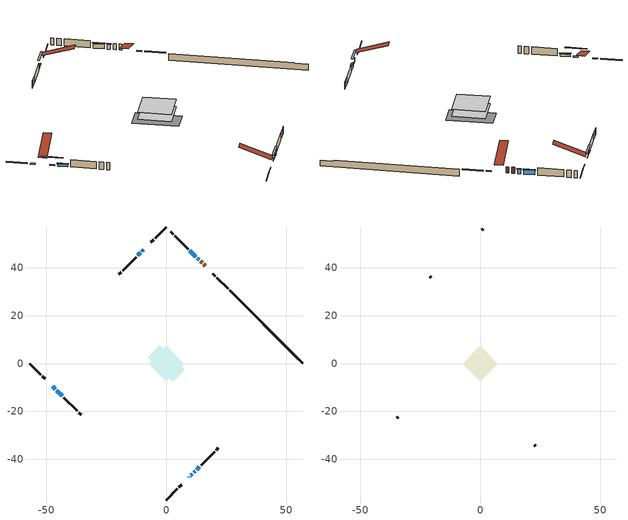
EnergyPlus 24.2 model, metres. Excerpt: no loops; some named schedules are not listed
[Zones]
conditioned space
 floor adiabatic (AdiabaticFloorConstruction): -7.34,0 0,7.34 7.34,0 0,-7.34 z0.49
 floor foundation (Slab1 construction): -7.62,2.63 -2.63,7.62 7.62,-2.63 2.63,-7.62 z-1.8
 wall outside (RimJoist1 construction): 0,-56.89 4.63,-52.26 / -56.89,0 -52.26,-4.63 / 0,56.89 -4.63,52.26 / 25.77,31.12 21.14,35.75 z0.49:0.79
 wall outside (RimJoist2 construction): 5.29,-51.6 6.37,-50.52 / -51.6,-5.29 -50.52,-6.37 / -5.29,51.6 -6.37,50.52 / 20.48,36.41 19.4,37.49 z0.49:0.79
 wall outside (AdiabaticWallConstruction 1): 16.2,40.68 15.6,41.29 / 14.95,41.94 14.32,42.57 z0.49:2.52
 wall outside (AdiabaticWallConstruction): 9.56,-47.32 9.61,-47.27 / 12.66,-44.22 13.85,-43.04 z0.49:1.71; 13.66,43.23 12.96,43.93 / 12.3,44.58 9.86,47.02 z0.49:2.01; -9.56,47.32 -10.11,46.78 / 10.27,-46.62 10.81,-46.08 / -47.32,-9.56 -46.24,-10.65 z0.49:0.9; -10.76,46.13 -11.88,45.01 / -45.59,-11.3 -43.36,-13.53 z0.49:1.3; 11.47,-45.42 12.01,-44.88 z0.49:1.1
 wall outside (Wall1 construction): 14.51,-42.38 20.11,-36.78 / -42.7,-14.19 -37.1,-19.79 / -12.53,44.35 -18.14,38.75 / 9.21,47.68 3.6,53.29 z0.49:2.93
 wall outside (Wall2 construction): 20.77,-36.12 21.75,-35.13 / -36.44,-20.45 -35.45,-21.43 / -18.79,38.09 -19.78,37.11 / 2.94,53.94 1.96,54.93 z0.49:2.93
 wall foundation (FoundationWall1 construction): 26.42,30.46,-1.8 26.42,30.46,0.49 53.84,3.05,0.49 53.84,3.05,0.2 56.89,0,0.2 56.89,0,-1.8
 window (WindowConstruction 6): 9.57,-47.32 9.61,-47.27 z0.49:1.71
 window (WindowConstruction 5): 13.66,43.23 12.96,43.93 z0.49:2.01
 window (WindowConstruction 7): -9.57,47.32 -10.11,46.78 z0.49:0.9
 window (WindowConstruction 8): 10.27,-46.62 10.81,-46.08 z0.49:0.9
 window (WindowConstruction 9): -47.32,-9.57 -46.24,-10.64 z0.49:0.9
 window (WindowConstruction): -10.76,46.12 -11.88,45.01 z0.49:1.3
 window (WindowConstruction 1): 11.47,-45.42 12.01,-44.88 z0.49:1.1
 window (WindowConstruction 2): 12.66,-44.22 13.85,-43.04 z0.49:1.71
 window (WindowConstruction 3): -45.59,-11.3 -43.36,-13.53 z0.49:1.3
 window (WindowConstruction 4): 12.3,44.58 9.86,47.02 z0.49:2.01
 door (Door): 16.2,40.68 15.6,41.28 z0.49:2.52
 door (Door 1): 14.95,41.94 14.32,42.57 z0.49:2.52
 ceiling adiabatic (AdiabaticFloorConstruction): 0,-7.34 7.34,0 0,7.34 -7.34,0 z0.49
attic - vented
 floor to conditioned space (Floor1 construction Reversed): -7.34,0 0,7.34 7.34,0 0,-7.34 z2.93
 wall outside (Wall3 construction): 22.41,-34.48 23.05,-33.83 / -34.8,-22.09 -34.15,-22.74 / -20.44,36.45 -21.08,35.8 / 1.3,55.59 0.66,56.23 z0.49:2.93
 roof outside (Roof1 construction): 8.91,-47.98,2.93 1.76,-40.83,6.3 -0.12,-42.71,6.3 7.03,-49.86,2.93; -47.98,-8.91,2.93 -40.83,-1.76,6.3 -42.71,0.12,6.3 -49.86,-7.03,2.93; -8.91,47.98,2.93 -1.76,40.83,6.3 0.12,42.71,6.3 -7.03,49.86,2.93; 16.86,40.03,2.93 9.71,32.88,6.3 11.6,31,6.3 18.74,38.14,2.93
shading: 12.82,44.07 13.8,43.08 14.09,43.38 13.11,44.36 z2.22; -11.97,44.92 -7.7,49.19 -7.99,49.48 -12.26,45.21 z3.53; 12.68,-44.21 8.4,-48.48 8.7,-48.77 12.97,-44.5 z3.53; -44.38,-12.51 -49.19,-7.7 -49.48,-7.99 -44.67,-12.8 z3.53; -12.02,44.87 -10.62,46.27 -10.91,46.56 -12.31,45.16 z1.5; 12.15,-44.74 11.32,-45.56 11.62,-45.85 12.44,-45.03 z1.3; 13.99,-42.9 12.52,-44.37 12.81,-44.66 14.28,-43.19 z1.91; -43.21,-13.67 -45.73,-11.16 -46.02,-11.45 -43.51,-13.96 z1.5; 9.72,47.17 12.44,44.44 12.74,44.73 10.01,47.46 z2.22
[Building]
Building 1: Terrain=Suburbs
[Site:Location]
Edmonton Intl AP_AB: Latitude {deg}=53.31; Longitude {deg}=-113.58; Time Zone {hr}=-7; Elevation {m}=723; Keep Site Location Information=Yes
[Site:GroundTemperature:Shallow]
-1.56185, -3.61833, -3.78302, -2.80711, 1.11059, 5.01004, 8.39065, 10.5322, 10.7141, 8.97234, 5.67794, 1.89811
[Site:WaterMainsTemperature]
Calculation Method=Schedule; Temperature Schedule=mains temperature schedule
[Material] Roughness=Rough; Thermal Absorptance=0.9
Name | Thickness {m} | Conductivity {W/m-K} | Density {kg/m3} | Specific Heat {J/kg-K} | Solar Absorptance | Visible Absorptance
asphalt or fiberglass shingles | 0.00635 | 0.162714 | 1121.4 | 1465.45 | 0.4 | 0.4
ceiling loosefill ins | 0.338667 | 0.0480833 | 16.02 | 1046.75 | 0.7 | 0.7
ceiling stud and cavity | 0.1397 | 0.138701 | 65.682 | 1177.47 | 0.7 | 0.7
concrete 4.0 in. | 0.1016 | 1.803125 | 2242.8 | 837.4 | 0.7 | 0.7
concrete 8.0 in. | 0.2032 | 1.803125 | 2242.8 | 837.4 | 0.7 | 0.7
door material | 0.04445 | 0.053851 | 512.64 | 1214.23 | 0.7 | 0.7
door material 1 | 0.04445 | 0.20624 | 512.64 | 1214.23 | 0.7 | 0.7
floor covering | 0.0127 | 0.0433444 | 54.468 | 1339.84 | 0.6 | 0.6
floor rigid ins; wall rigid ins | 0.512978 | 0.029427 | 32.04 | 1214.23 | 0.7 | 0.7
floor stud and cavity | 0.1397 | 1.75129 | 37.0049 | 1207.88 | 0.7 | 0.7
furniture material conditioned space 1 | 0.1524 | 0.115458 | 640.8 | 1214.23 | 0.6 | 0.6
gypsum board | 0.0127 | 0.160291 | 801 | 837.4 | 0.6 | 0.6
osb sheathing 0.5 in. | 0.0127 | 0.115458 | 512.64 | 1214.23 | 0.7 | 0.7
osb sheathing 0.75 in. | 0.01905 | 0.115458 | 512.64 | 1214.23 | 0.7 | 0.7
osb sheathing 2.0 in. | 0.0508 | 0.115458 | 512.64 | 1214.23 | 0.7 | 0.7
rim joist rigid ins | 0.051816 | 0.029427 | 32.04 | 1214.23 | 0.7 | 0.7
rim joist stud and cavity | 0.0508 | 0.0296634 | 125.044 | 1163.47 | 0.6 | 0.6
rim joist stud and cavity 1 | 0.0508 | 0.329414 | 125.044 | 1163.47 | 0.6 | 0.6
wall stud and cavity | 0.1397 | 0.0938917 | 139.0536 | 1170.24 | 0.7 | 0.7
wall stud and cavity 1 | 0.1397 | 0.0893451 | 139.0536 | 1170.24 | 0.7 | 0.7
wall stud and cavity 2 | 0.0889 | 6.1454 | 50.32683 | 1063.81 | 0.6 | 0.6
wall stud and cavity 3 | 0.0889 | 0.380278 | 52.3479 | 1209.89 | 0.7 | 0.7
wall stud and cavity 4 | 0.0889 | 0.391764 | 83.0341 | 1211.67 | 0.7 | 0.7
wood siding | 0.0254 | 0.102417 | 544.68 | 1172.36 | 0.4 | 0.4
wood siding 1 | 0.00254 | 0.102417 | 544.68 | 1172.36 | 0.4 | 0.4
wood siding 2; wood siding 3; wood siding 4 | 0.0254 | 0.102417 | 544.68 | 1172.36 | 0.7 | 0.7
[WindowMaterial:SimpleGlazingSystem]
Name | U-Factor {W/m2-K} | Solar Heat Gain Coefficient
WindowMaterial | 2.29845 | 0.54
WindowMaterial 1 | 2.48753 | 0.46
WindowMaterial 2 | 2.20193 | 0.58
WindowMaterial 3 | 1.74712 | 0.55
WindowMaterial 4 | 1.71589 | 0.56
WindowMaterial 5 | 3.24668 | 0.38
WindowMaterial 6 | 6.35709 | 0.57
[Construction]
AdiabaticFloorConstruction: floor stud and cavity, floor rigid ins, osb sheathing 0.75 in., floor covering
AdiabaticWallConstruction: wood siding 3, wall rigid ins, wall stud and cavity 3, gypsum board
AdiabaticWallConstruction 1: wood siding 4, wall rigid ins, wall stud and cavity 3, gypsum board
Door: door material
Door 1: door material 1
Floor1 construction Reversed: gypsum board, ceiling stud and cavity, ceiling loosefill ins
FoundationWall1 construction: concrete 8.0 in.
furniture construction conditioned space 1: furniture material conditioned space 1
PartitionWallConstruction: gypsum board, wall stud and cavity 4, gypsum board
RimJoist1 construction: wood siding 2, osb sheathing 2.0 in., rim joist stud and cavity
RimJoist2 construction: wood siding 2, rim joist rigid ins, osb sheathing 2.0 in., rim joist stud and cavity 1
Roof1 construction: asphalt or fiberglass shingles
Slab1 construction: concrete 4.0 in.
Wall1 construction: wood siding, osb sheathing 0.5 in., wall stud and cavity, gypsum board
Wall2 construction: wood siding, osb sheathing 0.5 in., wall stud and cavity 1, gypsum board
Wall3 construction: wood siding 1, wall stud and cavity 2
WindowConstruction; WindowConstruction 3: WindowMaterial
WindowConstruction 1: WindowMaterial 1
WindowConstruction 2: WindowMaterial 2
WindowConstruction 4: WindowMaterial 3
WindowConstruction 5: WindowMaterial 4
WindowConstruction 6: WindowMaterial 5
WindowConstruction 7; WindowConstruction 8; WindowConstruction 9: WindowMaterial 6
[Zone] Multiplier=1; Part of Total Floor Area=Yes
Name | Volume {m3}
attic - vented | 58.8995
conditioned space | 519.6
[Space]
Name | Zone | Volume {m3}
attic - vented 1 | attic - vented | 58.8995
conditioned space 1 | conditioned space | 519.6
[ZoneInfiltration:EffectiveLeakageArea]
infil attic - vented 1: Zone or Space=attic - vented 1; Schedule=Always On Discrete; Effective Air Leakage Area {cm2}=3745.74; Stack Coefficient=0.00040385; Wind Coefficient=1.35778e-05
[ZoneMixing]
whole house fan mix: Zone or Space=attic - vented; Schedule=Always On Continuous; Design Flow Rate Calculation Method=Flow/Zone; Design Flow Rate {m3/s}=0; Source Zone or Space=conditioned space
[SurfaceProperty:ExposedFoundationPerimeter]
Slab1: Exposed Perimeter Calculation Method=TotalExposedPerimeter; Total Exposed Perimeter {m}=43.08
[InternalMass] Zone or ZoneList=conditioned space; Space or SpaceList=conditioned space 1
Name | Construction | Surface Area {m2}
furniture mass conditioned space 1 | furniture construction conditioned space 1 | 83.9598
partition wall mass | PartitionWallConstruction | 209.9
[Lights]
interior lighting: Zone or ZoneList or Space or SpaceList=conditioned space 1; Schedule=interior lighting schedule; Design Level Calculation Method=LightingLevel; Lighting Level {W}=343.2; Return Air Fraction=0; Fraction Radiant=0.6; Fraction Visible=0.2; Fraction Replaceable=1
[People]
occupants: Zone or ZoneList or Space or SpaceList=conditioned space 1; Number of People Schedule=occupants schedule; Number of People Calculation Method=People; Number of People=3; Fraction Radiant=0.314171; Sensible Heat Fraction=0.56303; Activity Level Schedule=occupants activity schedule; Carbon Dioxide Generation Rate {m3/s-W}=0; Enable ASHRAE 55 Comfort Warnings=No; Mean Radiant Temperature Calculation Type=EnclosureAveraged
[ElectricEquipment] Zone or ZoneList or Space or SpaceList=conditioned space 1; Design Level Calculation Method=EquipmentLevel
Name | Schedule | Design Level {W} | Fraction Latent | Fraction Radiant | Fraction Lost
clothes dryer | clothes dryer schedule | 140.772 | 0.015 | 0.081 | 0.85
clothes washer | clothes washer schedule | 32.1985 | 0.03 | 0.162 | 0.7
cooking range | cooking range schedule | 215.147 | 0.08 | 0.432 | 0.2
dishwasher | dishwasher schedule | 66.8632 | 0.3 | 0.18 | 0.4
fridge | fridge schedule | 72.9452 | 0 | 0.6 | 0
mech vent bath fan 0 | mech vent bath fan 0 schedule | 50.2 | 0 | 0 | 1
mech vent bath fan 1 | mech vent bath fan 1 schedule | 50.2 | 0 | 0 | 1
mech vent house fan | mech vent house fan schedule | 0 | 0 | 0 | 1
mech vent house fan cfis | mech vent house fan cfis schedule | 0 | 0 | 0 | 0
mech vent range fan 0 | mech vent range fan 0 schedule | 57 | 0 | 0 | 1
misc plug loads | misc plug loads schedule | 494.7 | 0.045 | 0.513 | 0.1
whole house fan | Always On Discrete | 0 | 0 | 0 | 1
[OtherEquipment] Zone or ZoneList or Space or SpaceList=conditioned space 1; Design Level Calculation Method=EquipmentLevel
Name | Fuel Type | Schedule | Design Level {W} | Fraction Latent | Fraction Radiant | Fraction Lost
clothes dryer 1 | Electricity | clothes dryer schedule | 0 | 0.015 | 0.081 | 0.85
cooking range 1 | Electricity | cooking range schedule | 0 | 0.08 | 0.432 | 0.2
general water use latent | None | general water use schedule | 62.594 | 1 | 0 | 0
general water use sensible | None | general water use schedule | -61.6891 | 0 | 0.6 | 0
mech vent house fan latent load | None | Always On Discrete | 0 | 1 | 0 | 0
mech vent house fan sensible load | None | Always On Discrete | 0 | 0 | 0 | 0
water heater energy adjustment1 | NaturalGas | Always On Discrete | 0.01 | 0 | 0 | 1
[ZoneInfiltration:DesignFlowRate] Zone or ZoneList or Space or SpaceList=conditioned space 1; Schedule=Always On Discrete; Design Flow Rate Calculation Method=Flow/Zone; Design Flow Rate {m3/s}=0
infil flow; natural vent flow; whole house fan flow
[Foundation:Kiva]
Foundation Kiva 1: Initial Indoor Air Temperature {C}=18; Wall Height Above Grade {m}=0.489996; Wall Depth Below Slab {m}=0.2032
[Foundation:Kiva:Settings]
Soil Conductivity {W/m-K}=0.849921; Soil Density {kg/m3}=1842.3; Soil Specific Heat {J/kg-K}=418.7; Ground Solar Absorptivity=0.9; Ground Thermal Absorptivity=0.9; Ground Surface Roughness {m}=0.03; Far-Field Width {m}=40; Deep-Ground Boundary Condition=ZeroFlux; Deep-Ground Depth {m}=40; Minimum Cell Dimension {m}=0.2; Maximum Cell Growth Coefficient=3; Simulation Timestep=Timestep
[Exterior:Lights]
exterior lighting: Schedule=exterior lighting schedule; Design Level {W}=75.6
[Schedule:Constant]
Name | Hourly Value
Always On Continuous; mech vent house fan schedule; mech vent house fan cfis schedule; Always On Discrete | 1
occupants activity schedule | 117.228
fridge schedule | 0
[Schedule:Week:Daily]
interior lighting schedule Week Rule - Jan1-Jan27: interior lighting schedule day, interior lighting schedule day, interior lighting schedule day, interior lighting schedule day, interior lighting schedule day, interior lighting schedule day, interior lighting schedule day, interior lighting schedule default day, interior lighting schedule default day, interior lighting schedule default day, interior lighting schedule default day, interior lighting schedule default day
interior lighting schedule Week Rule - Jan28-Feb3: interior lighting schedule day, interior lighting schedule day, interior lighting schedule day, interior lighting schedule day, interior lighting schedule day 1, interior lighting schedule day 1, interior lighting schedule day 1, interior lighting schedule default day, interior lighting schedule default day, interior lighting schedule default day, interior lighting schedule default day, interior lighting schedule default day
interior lighting schedule Week Rule - Feb4-Feb24: interior lighting schedule day 1, interior lighting schedule day 1, interior lighting schedule day 1, interior lighting schedule day 1, interior lighting schedule day 1, interior lighting schedule day 1, interior lighting schedule day 1, interior lighting schedule default day, interior lighting schedule default day, interior lighting schedule default day, interior lighting schedule default day, interior lighting schedule default day
interior lighting schedule Week Rule - Feb25-Mar3: interior lighting schedule day 1, interior lighting schedule day 1, interior lighting schedule day 1, interior lighting schedule day 1, interior lighting schedule day 2, interior lighting schedule day 2, interior lighting schedule day 2, interior lighting schedule default day, interior lighting schedule default day, interior lighting schedule default day, interior lighting schedule default day, interior lighting schedule default day
interior lighting schedule Week Rule - Mar4-Mar31: interior lighting schedule day 2, interior lighting schedule day 2, interior lighting schedule day 2, interior lighting schedule day 2, interior lighting schedule day 2, interior lighting schedule day 2, interior lighting schedule day 2, interior lighting schedule default day, interior lighting schedule default day, interior lighting schedule default day, interior lighting schedule default day, interior lighting schedule default day
interior lighting schedule Week Rule - Apr1-Apr28: interior lighting schedule day 3, interior lighting schedule day 3, interior lighting schedule day 3, interior lighting schedule day 3, interior lighting schedule day 3, interior lighting schedule day 3, interior lighting schedule day 3, interior lighting schedule default day, interior lighting schedule default day, interior lighting schedule default day, interior lighting schedule default day, interior lighting schedule default day
interior lighting schedule Week Rule - Apr29-May5: interior lighting schedule day 3, interior lighting schedule day 3, interior lighting schedule day 4, interior lighting schedule day 4, interior lighting schedule day 4, interior lighting schedule day 4, interior lighting schedule day 4, interior lighting schedule default day, interior lighting schedule default day, interior lighting schedule default day, interior lighting schedule default day, interior lighting schedule default day
interior lighting schedule Week Rule - May6-May26: interior lighting schedule day 4, interior lighting schedule day 4, interior lighting schedule day 4, interior lighting schedule day 4, interior lighting schedule day 4, interior lighting schedule day 4, interior lighting schedule day 4, interior lighting schedule default day, interior lighting schedule default day, interior lighting schedule default day, interior lighting schedule default day, interior lighting schedule default day
interior lighting schedule Week Rule - May27-Jun2: interior lighting schedule day 4, interior lighting schedule day 4, interior lighting schedule day 4, interior lighting schedule day 4, interior lighting schedule day 4, interior lighting schedule day 5, interior lighting schedule day 5, interior lighting schedule default day, interior lighting schedule default day, interior lighting schedule default day, interior lighting schedule default day, interior lighting schedule default day
interior lighting schedule Week Rule - Jun3-Jun30: interior lighting schedule day 5, interior lighting schedule day 5, interior lighting schedule day 5, interior lighting schedule day 5, interior lighting schedule day 5, interior lighting schedule day 5, interior lighting schedule day 5, interior lighting schedule default day, interior lighting schedule default day, interior lighting schedule default day, interior lighting schedule default day, interior lighting schedule default day
interior lighting schedule Week Rule - Jul1-Jul28: interior lighting schedule day 6, interior lighting schedule day 6, interior lighting schedule day 6, interior lighting schedule day 6, interior lighting schedule day 6, interior lighting schedule day 6, interior lighting schedule day 6, interior lighting schedule default day, interior lighting schedule default day, interior lighting schedule default day, interior lighting schedule default day, interior lighting schedule default day
interior lighting schedule Week Rule - Jul29-Aug4: interior lighting schedule day 6, interior lighting schedule day 6, interior lighting schedule day 6, interior lighting schedule day 7, interior lighting schedule day 7, interior lighting schedule day 7, interior lighting schedule day 7, interior lighting schedule default day, interior lighting schedule default day, interior lighting schedule default day, interior lighting schedule default day, interior lighting schedule default day
interior lighting schedule Week Rule - Aug5-Aug25: interior lighting schedule day 7, interior lighting schedule day 7, interior lighting schedule day 7, interior lighting schedule day 7, interior lighting schedule day 7, interior lighting schedule day 7, interior lighting schedule day 7, interior lighting schedule default day, interior lighting schedule default day, interior lighting schedule default day, interior lighting schedule default day, interior lighting schedule default day
interior lighting schedule Week Rule - Aug26-Sep1: interior lighting schedule day 7, interior lighting schedule day 7, interior lighting schedule day 7, interior lighting schedule day 7, interior lighting schedule day 7, interior lighting schedule day 7, interior lighting schedule day 8, interior lighting schedule default day, interior lighting schedule default day, interior lighting schedule default day, interior lighting schedule default day, interior lighting schedule default day
interior lighting schedule Week Rule - Sep2-Sep29: interior lighting schedule day 8, interior lighting schedule day 8, interior lighting schedule day 8, interior lighting schedule day 8, interior lighting schedule day 8, interior lighting schedule day 8, interior lighting schedule day 8, interior lighting schedule default day, interior lighting schedule default day, interior lighting schedule default day, interior lighting schedule default day, interior lighting schedule default day
interior lighting schedule Week Rule - Sep30-Oct6: interior lighting schedule day 8, interior lighting schedule day 9, interior lighting schedule day 9, interior lighting schedule day 9, interior lighting schedule day 9, interior lighting schedule day 9, interior lighting schedule day 9, interior lighting schedule default day, interior lighting schedule default day, interior lighting schedule default day, interior lighting schedule default day, interior lighting schedule default day
interior lighting schedule Week Rule - Oct7-Oct27: interior lighting schedule day 9, interior lighting schedule day 9, interior lighting schedule day 9, interior lighting schedule day 9, interior lighting schedule day 9, interior lighting schedule day 9, interior lighting schedule day 9, interior lighting schedule default day, interior lighting schedule default day, interior lighting schedule default day, interior lighting schedule default day, interior lighting schedule default day
interior lighting schedule Week Rule - Oct28-Nov3: interior lighting schedule day 9, interior lighting schedule day 9, interior lighting schedule day 9, interior lighting schedule day 9, interior lighting schedule day 10, interior lighting schedule day 10, interior lighting schedule day 10, interior lighting schedule default day, interior lighting schedule default day, interior lighting schedule default day, interior lighting schedule default day, interior lighting schedule default day
interior lighting schedule Week Rule - Nov4-Nov24: interior lighting schedule day 10, interior lighting schedule day 10, interior lighting schedule day 10, interior lighting schedule day 10, interior lighting schedule day 10, interior lighting schedule day 10, interior lighting schedule day 10, interior lighting schedule default day, interior lighting schedule default day, interior lighting schedule default day, interior lighting schedule default day, interior lighting schedule default day
interior lighting schedule Week Rule - Nov25-Dec1: interior lighting schedule day 10, interior lighting schedule day 10, interior lighting schedule day 10, interior lighting schedule day 10, interior lighting schedule day 10, interior lighting schedule day 10, interior lighting schedule day 11, interior lighting schedule default day, interior lighting schedule default day, interior lighting schedule default day, interior lighting schedule default day, interior lighting schedule default day
interior lighting schedule Week Rule - Dec2-Dec31: interior lighting schedule day 11, interior lighting schedule day 11, interior lighting schedule day 11, interior lighting schedule day 11, interior lighting schedule day 11, interior lighting schedule day 11, interior lighting schedule day 11, interior lighting schedule default day, interior lighting schedule default day, interior lighting schedule default day, interior lighting schedule default day, interior lighting schedule default day
occupants schedule Week Rule - Jan1-Dec31: occupants schedule day, occupants schedule day, occupants schedule day, occupants schedule day, occupants schedule day, occupants schedule day, occupants schedule day, occupants schedule default day, occupants schedule default day, occupants schedule default day, occupants schedule default day, occupants schedule default day
clothes dryer schedule Week Rule - Jan1-Dec31: clothes dryer schedule day, clothes dryer schedule day, clothes dryer schedule day, clothes dryer schedule day, clothes dryer schedule day, clothes dryer schedule day, clothes dryer schedule day, clothes dryer schedule default day, clothes dryer schedule default day, clothes dryer schedule default day, clothes dryer schedule default day, clothes dryer schedule default day
clothes washer schedule Week Rule - Jan1-Dec31: clothes washer schedule day, clothes washer schedule day, clothes washer schedule day, clothes washer schedule day, clothes washer schedule day, clothes washer schedule day, clothes washer schedule day, clothes washer schedule default day, clothes washer schedule default day, clothes washer schedule default day, clothes washer schedule default day, clothes washer schedule default day
cooking range schedule Week Rule - Jan1-Dec31: cooking range schedule day, cooking range schedule day, cooking range schedule day, cooking range schedule day, cooking range schedule day, cooking range schedule day, cooking range schedule day, cooking range schedule default day, cooking range schedule default day, cooking range schedule default day, cooking range schedule default day, cooking range schedule default day
dishwasher schedule Week Rule - Jan1-Dec31: dishwasher schedule day, dishwasher schedule day, dishwasher schedule day, dishwasher schedule day, dishwasher schedule day, dishwasher schedule day, dishwasher schedule day, dishwasher schedule default day, dishwasher schedule default day, dishwasher schedule default day, dishwasher schedule default day, dishwasher schedule default day
mech vent bath fan 0 schedule Week Rule - Jan1-Dec31: mech vent bath fan 0 schedule day, mech vent bath fan 0 schedule day, mech vent bath fan 0 schedule day, mech vent bath fan 0 schedule day, mech vent bath fan 0 schedule day, mech vent bath fan 0 schedule day, mech vent bath fan 0 schedule day, mech vent bath fan 0 schedule default day, mech vent bath fan 0 schedule default day, mech vent bath fan 0 schedule default day, mech vent bath fan 0 schedule default day, mech vent bath fan 0 schedule default day
mech vent bath fan 1 schedule Week Rule - Jan1-Dec31: mech vent bath fan 1 schedule day, mech vent bath fan 1 schedule day, mech vent bath fan 1 schedule day, mech vent bath fan 1 schedule day, mech vent bath fan 1 schedule day, mech vent bath fan 1 schedule day, mech vent bath fan 1 schedule day, mech vent bath fan 1 schedule default day, mech vent bath fan 1 schedule default day, mech vent bath fan 1 schedule default day, mech vent bath fan 1 schedule default day, mech vent bath fan 1 schedule default day
mech vent range fan 0 schedule Week Rule - Jan1-Dec31: mech vent range fan 0 schedule day, mech vent range fan 0 schedule day, mech vent range fan 0 schedule day, mech vent range fan 0 schedule day, mech vent range fan 0 schedule day, mech vent range fan 0 schedule day, mech vent range fan 0 schedule day, mech vent range fan 0 schedule default day, mech vent range fan 0 schedule default day, mech vent range fan 0 schedule default day, mech vent range fan 0 schedule default day, mech vent range fan 0 schedule default day
misc plug loads schedule Week Rule - Jan1-Dec31: misc plug loads schedule day, misc plug loads schedule day, misc plug loads schedule day, misc plug loads schedule day, misc plug loads schedule day, misc plug loads schedule day, misc plug loads schedule day, misc plug loads schedule default day, misc plug loads schedule default day, misc plug loads schedule default day, misc plug loads schedule default day, misc plug loads schedule default day
general water use schedule Week Rule - Jan1-Dec31: general water use schedule day, general water use schedule day, general water use schedule day, general water use schedule day, general water use schedule day, general water use schedule day, general water use schedule day, general water use schedule default day, general water use schedule default day, general water use schedule default day, general water use schedule default day, general water use schedule default day
exterior lighting schedule Week Rule - Jan1-Jan27: exterior lighting schedule day, exterior lighting schedule day, exterior lighting schedule day, exterior lighting schedule day, exterior lighting schedule day, exterior lighting schedule day, exterior lighting schedule day, exterior lighting schedule default day, exterior lighting schedule default day, exterior lighting schedule default day, exterior lighting schedule default day, exterior lighting schedule default day
exterior lighting schedule Week Rule - Jan28-Feb3: exterior lighting schedule day, exterior lighting schedule day, exterior lighting schedule day, exterior lighting schedule day, exterior lighting schedule day 1, exterior lighting schedule day 1, exterior lighting schedule day 1, exterior lighting schedule default day, exterior lighting schedule default day, exterior lighting schedule default day, exterior lighting schedule default day, exterior lighting schedule default day
exterior lighting schedule Week Rule - Feb4-Feb24: exterior lighting schedule day 1, exterior lighting schedule day 1, exterior lighting schedule day 1, exterior lighting schedule day 1, exterior lighting schedule day 1, exterior lighting schedule day 1, exterior lighting schedule day 1, exterior lighting schedule default day, exterior lighting schedule default day, exterior lighting schedule default day, exterior lighting schedule default day, exterior lighting schedule default day
exterior lighting schedule Week Rule - Feb25-Mar3: exterior lighting schedule day 1, exterior lighting schedule day 1, exterior lighting schedule day 1, exterior lighting schedule day 1, exterior lighting schedule day 2, exterior lighting schedule day 2, exterior lighting schedule day 2, exterior lighting schedule default day, exterior lighting schedule default day, exterior lighting schedule default day, exterior lighting schedule default day, exterior lighting schedule default day
exterior lighting schedule Week Rule - Mar4-Mar31: exterior lighting schedule day 2, exterior lighting schedule day 2, exterior lighting schedule day 2, exterior lighting schedule day 2, exterior lighting schedule day 2, exterior lighting schedule day 2, exterior lighting schedule day 2, exterior lighting schedule default day, exterior lighting schedule default day, exterior lighting schedule default day, exterior lighting schedule default day, exterior lighting schedule default day
exterior lighting schedule Week Rule - Apr1-Apr28: exterior lighting schedule day 3, exterior lighting schedule day 3, exterior lighting schedule day 3, exterior lighting schedule day 3, exterior lighting schedule day 3, exterior lighting schedule day 3, exterior lighting schedule day 3, exterior lighting schedule default day, exterior lighting schedule default day, exterior lighting schedule default day, exterior lighting schedule default day, exterior lighting schedule default day
exterior lighting schedule Week Rule - Apr29-May5: exterior lighting schedule day 3, exterior lighting schedule day 3, exterior lighting schedule day 4, exterior lighting schedule day 4, exterior lighting schedule day 4, exterior lighting schedule day 4, exterior lighting schedule day 4, exterior lighting schedule default day, exterior lighting schedule default day, exterior lighting schedule default day, exterior lighting schedule default day, exterior lighting schedule default day
exterior lighting schedule Week Rule - May6-May26: exterior lighting schedule day 4, exterior lighting schedule day 4, exterior lighting schedule day 4, exterior lighting schedule day 4, exterior lighting schedule day 4, exterior lighting schedule day 4, exterior lighting schedule day 4, exterior lighting schedule default day, exterior lighting schedule default day, exterior lighting schedule default day, exterior lighting schedule default day, exterior lighting schedule default day
exterior lighting schedule Week Rule - May27-Jun2: exterior lighting schedule day 4, exterior lighting schedule day 4, exterior lighting schedule day 4, exterior lighting schedule day 4, exterior lighting schedule day 4, exterior lighting schedule day 5, exterior lighting schedule day 5, exterior lighting schedule default day, exterior lighting schedule default day, exterior lighting schedule default day, exterior lighting schedule default day, exterior lighting schedule default day
exterior lighting schedule Week Rule - Jun3-Jun30: exterior lighting schedule day 5, exterior lighting schedule day 5, exterior lighting schedule day 5, exterior lighting schedule day 5, exterior lighting schedule day 5, exterior lighting schedule day 5, exterior lighting schedule day 5, exterior lighting schedule default day, exterior lighting schedule default day, exterior lighting schedule default day, exterior lighting schedule default day, exterior lighting schedule default day
exterior lighting schedule Week Rule - Jul1-Jul28: exterior lighting schedule day 6, exterior lighting schedule day 6, exterior lighting schedule day 6, exterior lighting schedule day 6, exterior lighting schedule day 6, exterior lighting schedule day 6, exterior lighting schedule day 6, exterior lighting schedule default day, exterior lighting schedule default day, exterior lighting schedule default day, exterior lighting schedule default day, exterior lighting schedule default day
exterior lighting schedule Week Rule - Jul29-Aug4: exterior lighting schedule day 6, exterior lighting schedule day 6, exterior lighting schedule day 6, exterior lighting schedule day 7, exterior lighting schedule day 7, exterior lighting schedule day 7, exterior lighting schedule day 7, exterior lighting schedule default day, exterior lighting schedule default day, exterior lighting schedule default day, exterior lighting schedule default day, exterior lighting schedule default day
exterior lighting schedule Week Rule - Aug5-Aug25: exterior lighting schedule day 7, exterior lighting schedule day 7, exterior lighting schedule day 7, exterior lighting schedule day 7, exterior lighting schedule day 7, exterior lighting schedule day 7, exterior lighting schedule day 7, exterior lighting schedule default day, exterior lighting schedule default day, exterior lighting schedule default day, exterior lighting schedule default day, exterior lighting schedule default day
exterior lighting schedule Week Rule - Aug26-Sep1: exterior lighting schedule day 7, exterior lighting schedule day 7, exterior lighting schedule day 7, exterior lighting schedule day 7, exterior lighting schedule day 7, exterior lighting schedule day 7, exterior lighting schedule day 8, exterior lighting schedule default day, exterior lighting schedule default day, exterior lighting schedule default day, exterior lighting schedule default day, exterior lighting schedule default day
exterior lighting schedule Week Rule - Sep2-Sep29: exterior lighting schedule day 8, exterior lighting schedule day 8, exterior lighting schedule day 8, exterior lighting schedule day 8, exterior lighting schedule day 8, exterior lighting schedule day 8, exterior lighting schedule day 8, exterior lighting schedule default day, exterior lighting schedule default day, exterior lighting schedule default day, exterior lighting schedule default day, exterior lighting schedule default day
exterior lighting schedule Week Rule - Sep30-Oct6: exterior lighting schedule day 8, exterior lighting schedule day 9, exterior lighting schedule day 9, exterior lighting schedule day 9, exterior lighting schedule day 9, exterior lighting schedule day 9, exterior lighting schedule day 9, exterior lighting schedule default day, exterior lighting schedule default day, exterior lighting schedule default day, exterior lighting schedule default day, exterior lighting schedule default day
exterior lighting schedule Week Rule - Oct7-Oct27: exterior lighting schedule day 9, exterior lighting schedule day 9, exterior lighting schedule day 9, exterior lighting schedule day 9, exterior lighting schedule day 9, exterior lighting schedule day 9, exterior lighting schedule day 9, exterior lighting schedule default day, exterior lighting schedule default day, exterior lighting schedule default day, exterior lighting schedule default day, exterior lighting schedule default day
exterior lighting schedule Week Rule - Oct28-Nov3: exterior lighting schedule day 9, exterior lighting schedule day 9, exterior lighting schedule day 9, exterior lighting schedule day 9, exterior lighting schedule day 10, exterior lighting schedule day 10, exterior lighting schedule day 10, exterior lighting schedule default day, exterior lighting schedule default day, exterior lighting schedule default day, exterior lighting schedule default day, exterior lighting schedule default day
exterior lighting schedule Week Rule - Nov4-Nov24: exterior lighting schedule day 10, exterior lighting schedule day 10, exterior lighting schedule day 10, exterior lighting schedule day 10, exterior lighting schedule day 10, exterior lighting schedule day 10, exterior lighting schedule day 10, exterior lighting schedule default day, exterior lighting schedule default day, exterior lighting schedule default day, exterior lighting schedule default day, exterior lighting schedule default day
[Schedule:Year]
interior lighting schedule: interior lighting schedule Week Rule - Jan1-Jan27, 1, 1, 1, 27, interior lighting schedule Week Rule - Jan28-Feb3, 1, 28, 2, 3, interior lighting schedule Week Rule - Feb4-Feb24, 2, 4, 2, 24, interior lighting schedule Week Rule - Feb25-Mar3, 2, 25, 3, 3, interior lighting schedule Week Rule - Mar4-Mar31, 3, 4, 3, 31, interior lighting schedule Week Rule - Apr1-Apr28, 4, 1, 4, 28, interior lighting schedule Week Rule - Apr29-May5, 4, 29, 5, 5, interior lighting schedule Week Rule - May6-May26, 5, 6, 5, 26, interior lighting schedule Week Rule - May27-Jun2, 5, 27, 6, 2, interior lighting schedule Week Rule - Jun3-Jun30, 6, 3, 6, 30, interior lighting schedule Week Rule - Jul1-Jul28, 7, 1, 7, 28, interior lighting schedule Week Rule - Jul29-Aug4, 7, 29, 8, 4, interior lighting schedule Week Rule - Aug5-Aug25, 8, 5, 8, 25, interior lighting schedule Week Rule - Aug26-Sep1, 8, 26, 9, 1, interior lighting schedule Week Rule - Sep2-Sep29, 9, 2, 9, 29, interior lighting schedule Week Rule - Sep30-Oct6, 9, 30, 10, 6, interior lighting schedule Week Rule - Oct7-Oct27, 10, 7, 10, 27, interior lighting schedule Week Rule - Oct28-Nov3, 10, 28, 11, 3, interior lighting schedule Week Rule - Nov4-Nov24, 11, 4, 11, 24, interior lighting schedule Week Rule - Nov25-Dec1, 11, 25, 12, 1, interior lighting schedule Week Rule - Dec2-Dec31, 12, 2, 12, 31
occupants schedule: occupants schedule Week Rule - Jan1-Dec31, 1, 1, 12, 31
clothes dryer schedule: clothes dryer schedule Week Rule - Jan1-Dec31, 1, 1, 12, 31
clothes washer schedule: clothes washer schedule Week Rule - Jan1-Dec31, 1, 1, 12, 31
cooking range schedule: cooking range schedule Week Rule - Jan1-Dec31, 1, 1, 12, 31
dishwasher schedule: dishwasher schedule Week Rule - Jan1-Dec31, 1, 1, 12, 31
mech vent bath fan 0 schedule: mech vent bath fan 0 schedule Week Rule - Jan1-Dec31, 1, 1, 12, 31
mech vent bath fan 1 schedule: mech vent bath fan 1 schedule Week Rule - Jan1-Dec31, 1, 1, 12, 31
mech vent range fan 0 schedule: mech vent range fan 0 schedule Week Rule - Jan1-Dec31, 1, 1, 12, 31
misc plug loads schedule: misc plug loads schedule Week Rule - Jan1-Dec31, 1, 1, 12, 31
general water use schedule: general water use schedule Week Rule - Jan1-Dec31, 1, 1, 12, 31
exterior lighting schedule: exterior lighting schedule Week Rule - Jan1-Jan27, 1, 1, 1, 27, exterior lighting schedule Week Rule - Jan28-Feb3, 1, 28, 2, 3, exterior lighting schedule Week Rule - Feb4-Feb24, 2, 4, 2, 24, exterior lighting schedule Week Rule - Feb25-Mar3, 2, 25, 3, 3, exterior lighting schedule Week Rule - Mar4-Mar31, 3, 4, 3, 31, exterior lighting schedule Week Rule - Apr1-Apr28, 4, 1, 4, 28, exterior lighting schedule Week Rule - Apr29-May5, 4, 29, 5, 5, exterior lighting schedule Week Rule - May6-May26, 5, 6, 5, 26, exterior lighting schedule Week Rule - May27-Jun2, 5, 27, 6, 2, exterior lighting schedule Week Rule - Jun3-Jun30, 6, 3, 6, 30, exterior lighting schedule Week Rule - Jul1-Jul28, 7, 1, 7, 28, exterior lighting schedule Week Rule - Jul29-Aug4, 7, 29, 8, 4, exterior lighting schedule Week Rule - Aug5-Aug25, 8, 5, 8, 25, exterior lighting schedule Week Rule - Aug26-Sep1, 8, 26, 9, 1, exterior lighting schedule Week Rule - Sep2-Sep29, 9, 2, 9, 29, exterior lighting schedule Week Rule - Sep30-Oct6, 9, 30, 10, 6, exterior lighting schedule Week Rule - Oct7-Oct27, 10, 7, 10, 27, exterior lighting schedule Week Rule - Oct28-Nov3, 10, 28, 11, 3, exterior lighting schedule Week Rule - Nov4-Nov24, 11, 4, 11, 24, exterior lighting schedule Week Rule - Nov25-Dec1, 11, 25, 12, 1, exterior lighting schedule Week Rule - Dec2-Dec31, 12, 2, 12, 31
[Schedule:Compact]
mains temperature schedule: Through: 01/01, For: AllDays, Until: 24:00, 3.97167, Through: 01/02, For: AllDays, Until: 24:00, 3.90778, Through: 01/03, For: AllDays, Until: 24:00, 3.84556, Through: 01/04, For: AllDays, Until: 24:00, 3.78389, Through: 01/05, For: AllDays, Until: 24:00, 3.72278, Through: 01/06, For: AllDays, Until: 24:00, 3.66278, Through: 01/07, For: AllDays, Until: 24:00, 3.60389, Through: 01/08, For: AllDays, Until: 24:00, 3.54556, Through: 01/09, For: AllDays, Until: 24:00, 3.48833, Through: 01/10, For: AllDays, Until: 24:00, 3.43167, Through: 01/11, For: AllDays, Until: 24:00, 3.37611, Through: 01/12, For: AllDays, Until: 24:00, 3.32167, Through: 01/13, For: AllDays, Until: 24:00, 3.26833, Through: 01/14, For: AllDays, Until: 24:00, 3.21556, Through: 01/15, For: AllDays, Until: 24:00, 3.16444, Through: 01/16, For: AllDays, Until: 24:00, 3.11389, Through: 01/17, For: AllDays, Until: 24:00, 3.06444, Through: 01/18, For: AllDays, Until: 24:00, 3.01611, Through: 01/19, For: AllDays, Until: 24:00, 2.96889, Through: 01/20, For: AllDays, Until: 24:00, 2.92278, Through: 01/21, For: AllDays, Until: 24:00, 2.87722, Through: 01/22, For: AllDays, Until: 24:00, 2.83333, Through: 01/23, For: AllDays, Until: 24:00, 2.79056, Through: 01/24, For: AllDays, Until: 24:00, 2.74889, Through: 01/25, For: AllDays, Until: 24:00, 2.70833, Through: 01/26, For: AllDays, Until: 24:00, 2.66889, Through: 01/27, For: AllDays, Until: 24:00, 2.63056, Through: 01/28, For: AllDays, Until: 24:00, 2.59333, Through: 01/29, For: AllDays, Until: 24:00, 2.55778, Through: 01/30, For: AllDays, Until: 24:00, 2.52278, Through: 01/31, For: AllDays, Until: 24:00, 2.48944, Through: 02/01, For: AllDays, Until: 24:00, 2.45722, Through: 02/02, For: AllDays, Until: 24:00, 2.42611, Through: 02/03, For: AllDays, Until: 24:00, 2.39667, Through: 02/04, For: AllDays, Until: 24:00, 2.36833, Through: 02/05, For: AllDays, Until: 24:00, 2.34111, Through: 02/06, For: AllDays, Until: 24:00, 2.315, Through: 02/07, For: AllDays, Until: 24:00, 2.29056, Through: 02/08, For: AllDays, Until: 24:00, 2.26722, Through: 02/09, For: AllDays, Until: 24:00, 2.245, Through: 02/10, For: AllDays, Until: 24:00, 2.22444, Through: 02/11, For: AllDays, Until: 24:00, 2.20444, Through: 02/12, For: AllDays, Until: 24:00, 2.18667, Through: 02/13, For: AllDays, Until: 24:00, 2.17, Through: 02/14, For: AllDays, Until: 24:00, 2.15444, Through: 02/15, For: AllDays, Until: 24:00, 2.14, Through: 02/16, For: AllDays, Until: 24:00, 2.12722, Through: 02/17, For: AllDays, Until: 24:00, 2.11556, Through: 02/18, For: AllDays, Until: 24:00, 2.10556, Through: 02/19, For: AllDays, Until: 24:00, 2.09667, Through: 02/20, For: AllDays, Until: 24:00, 2.08889, Through: 02/21, For: AllDays, Until: 24:00, 2.08278, Through: 02/22, For: AllDays, Until: 24:00, 2.07833, Through: 02/23, For: AllDays, Until: 24:00, 2.07444, Through: 02/24, For: AllDays, Until: 24:00, 2.07278, Through: 02/25, For: AllDays, Until: 24:00, 2.07167, Through: 02/26, For: AllDays, Until: 24:00, 2.07222, Through: 02/27, For: AllDays, Until: 24:00, 2.07444, Through: 02/28, For: AllDays, Until: 24:00, 2.07778, Through: 03/01, For: AllDays, Until: 24:00, 2.08222, Through: 03/02, For: AllDays, Until: 24:00, 2.08833, Through: 03/03, For: AllDays, Until: 24:00, 2.09556, Through: 03/04, For: AllDays, Until: 24:00, 2.10444, Through: 03/05, For: AllDays, Until: 24:00, 2.11444, Through: 03/06, For: AllDays, Until: 24:00, 2.12556, Through: 03/07, For: AllDays, Until: 24:00, 2.13833, Through: 03/08, For: AllDays, Until: 24:00, 2.15278, Through: 03/09, For: AllDays, Until: 24:00, 2.16778, Through: 03/10, For: AllDays, Until: 24:00, 2.18444, Through: 03/11, For: AllDays, Until: 24:00, 2.20278, Through: 03/12, For: AllDays, Until: 24:00, 2.22167, Through: 03/13, For: AllDays, Until: 24:00, 2.24278, Through: 03/14, For: AllDays, Until: 24:00, 2.26444, Through: 03/15, For: AllDays, Until: 24:00, 2.28778, Through: 03/16, For: AllDays, Until: 24:00, 2.31222, Through: 03/17, For: AllDays, Until: 24:00, 2.33778, Through: 03/18, For: AllDays, Until: 24:00, 2.365, Through: 03/19, For: AllDays, Until: 24:00, 2.39333, Through: 03/20, For: AllDays, Until: 24:00, 2.42278, Through: 03/21, For: AllDays, Until: 24:00, 2.45389, Through: 03/22, For: AllDays, Until: 24:00, 2.48611, Through: 03/23, For: AllDays, Until: 24:00, 2.51889, Through: 03/24, For: AllDays, Until: 24:00, 2.55389, Through: 03/25, For: AllDays, Until: 24:00, 2.58944, Through: 03/26, For: AllDays, Until: 24:00, 2.62611, Through: 03/27, For: AllDays, Until: 24:00, 2.66444, Through: 03/28, For: AllDays, Until: 24:00, 2.70389, Through: 03/29, For: AllDays, Until: 24:00, 2.74389, Through: 03/30, For: AllDays, Until: 24:00, 2.78556, Through: 03/31, For: AllDays, Until: 24:00, 2.82833, Through: 04/01, For: AllDays, Until: 24:00, 2.87222, Through: 04/02, For: AllDays, Until: 24:00, 2.91722, Through: 04/03, For: AllDays, Until: 24:00, 2.96333, Through: 04/04, For: AllDays, Until: 24:00, 3.01056, Through: 04/05, For: AllDays, Until: 24:00, 3.05889, Through: 04/06, For: AllDays, Until: 24:00, 3.10833, Through: 04/07, For: AllDays, Until: 24:00, 3.15833, Through: 04/08, For: AllDays, Until: 24:00, 3.21, Through: 04/09, For: AllDays, Until: 24:00, 3.26222, Through: 04/10, For: AllDays, Until: 24:00, 3.31556, Through: 04/11, For: AllDays, Until: 24:00, 3.37, Through: 04/12, For: AllDays, Until: 24:00, 3.42556, Through: 04/13, For: AllDays, Until: 24:00, 3.48167, Through: 04/14, For: AllDays, Until: 24:00, 3.53889, Through: 04/15, For: AllDays, Until: 24:00, 3.59722, Through: 04/16, For: AllDays, Until: 24:00, 3.65611, Through: 04/17, For: AllDays, Until: 24:00, 3.71611, Through: 04/18, For: AllDays, Until: 24:00, 3.77667, Through: 04/19, For: AllDays, Until: 24:00, 3.83833, Through: 04/20, For: AllDays, Until: 24:00, 3.90111, Through: 04/21, For: AllDays, Until: 24:00, 3.96444, Through: 04/22, For: AllDays, Until: 24:00, 4.02833, Through: 04/23, For: AllDays, Until: 24:00, 4.09333, Through: 04/24, For: AllDays, Until: 24:00, 4.15889, Through: 04/25, For: AllDays, Until: 24:00, 4.225, Through: 04/26, For: AllDays, Until: 24:00, 4.29222, Through: 04/27, For: AllDays, Until: 24:00, 4.36, Through: 04/28, For: AllDays, Until: 24:00, 4.42833, Through: 04/29, For: AllDays, Until: 24:00, 4.49722, Through: 04/30, For: AllDays, Until: 24:00, 4.56667, Through: 05/01, For: AllDays, Until: 24:00, 4.63722, Through: 05/02, For: AllDays, Until: 24:00, 4.70833, Through: 05/03, For: AllDays, Until: 24:00, 4.77944, Through: 05/04, For: AllDays, Until: 24:00, 4.85167, Through: 05/05, For: AllDays, Until: 24:00, 4.92389, Through: 05/06, For: AllDays, Until: 24:00, 4.99722, Through: 05/07, For: AllDays, Until: 24:00, 5.07056, Through: 05/08, For: AllDays, Until: 24:00, 5.145, Through: 05/09, For: AllDays, Until: 24:00, 5.21944, Through: 05/10, For: AllDays, Until: 24:00, 5.29389, Through: 05/11, For: AllDays, Until: 24:00, 5.36944, Through: 05/12, For: AllDays, Until: 24:00, 5.445, Through: 05/13, For: AllDays, Until: 24:00, 5.52111, Through: 05/14, For: AllDays, Until: 24:00, 5.59722, Through: 05/15, For: AllDays, Until: 24:00, 5.67389, Through: 05/16, For: AllDays, Until: 24:00, 5.75056, Through: 05/17, For: AllDays, Until: 24:00, 5.82778, Through: 05/18, For: AllDays, Until: 24:00, 5.90556, Through: 05/19, For: AllDays, Until: 24:00, 5.98278, Through: 05/20, For: AllDays, Until: 24:00, 6.06056, Through: 05/21, For: AllDays, Until: 24:00, 6.13889, Through: 05/22, For: AllDays, Until: 24:00, 6.21667, Through: 05/23, For: AllDays, Until: 24:00, 6.295, Through: 05/24, For: AllDays, Until: 24:00, 6.37333, Through: 05/25, For: AllDays, Until: 24:00, 6.45222, Through: 05/26, For: AllDays, Until: 24:00, 6.53056, Through: 05/27, For: AllDays, Until: 24:00, 6.60889, Through: 05/28, For: AllDays, Until: 24:00, 6.68778, Through: 05/29, For: AllDays, Until: 24:00, 6.76611, Through: 05/30, For: AllDays, Until: 24:00, 6.84444, Through: 05/31, For: AllDays, Until: 24:00, 6.92278, Through: 06/01, For: AllDays, Until: 24:00, 7.00111, Through: 06/02, For: AllDays, Until: 24:00, 7.07944, Through: 06/03, For: AllDays, Until: 24:00, 7.15778, Through: 06/04, For: AllDays, Until: 24:00, 7.23556, Through: 06/05, For: AllDays, Until: 24:00, 7.31333, Through: 06/06, For: AllDays, Until: 24:00, 7.39056, Through: 06/07, For: AllDays, Until: 24:00, 7.46833, Through: 06/08, For: AllDays, Until: 24:00, 7.545, Through: 06/09, For: AllDays, Until: 24:00, 7.62222, Through: 06/10, For: AllDays, Until: 24:00, 7.69833, Through: 06/11, For: AllDays, Until: 24:00, 7.775, Through: 06/12, For: AllDays, Until: 24:00, 7.85056, Through: 06/13, For: AllDays, Until: 24:00, 7.92611, Through: 06/14, For: AllDays, Until: 24:00, 8.00111, Through: 06/15, For: AllDays, Until: 24:00, 8.07611, Through: 06/16, For: AllDays, Until: 24:00, 8.15056, Through: 06/17, For: AllDays, Until: 24:00, 8.22389, Through: 06/18, For: AllDays, Until: 24:00, 8.29778, Through: 06/19, For: AllDays, Until: 24:00, 8.37056, Through: 06/20, For: AllDays, Until: 24:00, 8.44278, Through: 06/21, For: AllDays, Until: 24:00, 8.51444, Through: 06/22, For: AllDays, Until: 24:00, 8.58611, Through: 06/23, For: AllDays, Until: 24:00, 8.65667, Through: 06/24, For: AllDays, Until: 24:00, 8.72667, Through: 06/25, For: AllDays, Until: 24:00, 8.79611, Through: 06/26, For: AllDays, Until: 24:00, 8.865, Through: 06/27, For: AllDays, Until: 24:00, 8.93333, Through: 06/28, For: AllDays, Until: 24:00, 9.00056, Through: 06/29, For: AllDays, Until: 24:00, 9.06778, Through: 06/30, For: AllDays, Until: 24:00, 9.13333, Through: 07/01, For: AllDays, Until: 24:00, 9.19889, Through: 07/02, For: AllDays, Until: 24:00, 9.26333, Through: 07/03, For: AllDays, Until: 24:00, 9.32722, Through: 07/04, For: AllDays, Until: 24:00, 9.39056, Through: 07/05, For: AllDays, Until: 24:00, 9.45278, Through: 07/06, For: AllDays, Until: 24:00, 9.51389, Through: 07/07, For: AllDays, Until: 24:00, 9.57444, Through: 07/08, For: AllDays, Until: 24:00, 9.63389, Through: 07/09, For: AllDays, Until: 24:00, 9.69278, Through: 07/10, For: AllDays, Until: 24:00, 9.75056, Through: 07/11, For: AllDays, Until: 24:00, 9.80778, Through: 07/12, For: AllDays, Until: 24:00, 9.86333, Through: 07/13, For: AllDays, Until: 24:00, 9.91833, Through: 07/14, For: AllDays, Until: 24:00, 9.97278, Through: 07/15, For: AllDays, Until: 24:00, 10.0256, Through: 07/16, For: AllDays, Until: 24:00, 10.0778, Through: 07/17, For: AllDays, Until: 24:00, 10.1289, Through: 07/18, For: AllDays, Until: 24:00, 10.1789, Through: 07/19, For: AllDays, Until: 24:00, 10.2278, Through: 07/20, For: AllDays, Until: 24:00, 10.2756, Through: 07/21, For: AllDays, Until: 24:00, 10.3222, Through: 07/22, For: AllDays, Until: 24:00, 10.3683, Through: 07/23, For: AllDays, Until: 24:00, 10.4128, Through: 07/24, For: AllDays, Until: 24:00, 10.4561, Through: 07/25, For: AllDays, Until: 24:00, 10.4989, Through: 07/26, For: AllDays, Until: 24:00, 10.54, Through: 07/27, For: AllDays, Until: 24:00, 10.58, Through: 07/28, For: AllDays, Until: 24:00, 10.6189, Through: 07/29, For: AllDays, Until: 24:00, 10.6567, Through: 07/30, For: AllDays, Until: 24:00, 10.6928, Through: 07/31, For: AllDays, Until: 24:00, 10.7283, Through: 08/01, For: AllDays, Until: 24:00, 10.7622, Through: 08/02, For: AllDays, Until: 24:00, 10.7956, Through: 08/03, For: AllDays, Until: 24:00, 10.8272, Through: 08/04, For: AllDays, Until: 24:00, 10.8572, Through: 08/05, For: AllDays, Until: 24:00, 10.8867, Through: 08/06, For: AllDays, Until: 24:00, 10.9144, Through: 08/07, For: AllDays, Until: 24:00, 10.9411, Through: 08/08, For: AllDays, Until: 24:00, 10.9667, Through: 08/09, For: AllDays, Until: 24:00, 10.9906, Through: 08/10, For: AllDays, Until: 24:00, 11.0133, Through: 08/11, For: AllDays, Until: 24:00, 11.035, Through: 08/12, For: AllDays, Until: 24:00, 11.055, Through: 08/13, For: AllDays, Until: 24:00, 11.0739, Through: 08/14, For: AllDays, Until: 24:00, 11.0917, Through: 08/15, For: AllDays, Until: 24:00, 11.1078, Through: 08/16, For: AllDays, Until: 24:00, 11.1228, Through: 08/17, For: AllDays, Until: 24:00, 11.1361, Through: 08/18, For: AllDays, Until: 24:00, 11.1483, Through: 08/19, For: AllDays, Until: 24:00, 11.1594, Through: 08/20, For: AllDays, Until: 24:00, 11.1689, Through: 08/21, For: AllDays, Until: 24:00, 11.1772, Through: 08/22, For: AllDays, Until: 24:00, 11.1844, Through: 08/23, For: AllDays, Until: 24:00, 11.19, Through: 08/24, For: AllDays, Until: 24:00, 11.1939, Through: 08/25, For: AllDays, Until: 24:00, 11.1967, Through: 08/26, For: AllDays, Until: 24:00, 11.1983, Through: 08/27, For: AllDays, Until: 24:00, 11.1983, Through: 08/28, For: AllDays, Until: 24:00, 11.1972, Through: 08/29, For: AllDays, Until: 24:00, 11.195, Through: 08/30, For: AllDays, Until: 24:00, 11.1911, Through: 08/31, For: AllDays, Until: 24:00, 11.1856, Through: 09/01, For: AllDays, Until: 24:00, 11.1789, Through: 09/02, For: AllDays, Until: 24:00, 11.1711, Through: 09/03, For: AllDays, Until: 24:00, 11.1617, Through: 09/04, For: AllDays, Until: 24:00, 11.1511, Through: 09/05, For: AllDays, Until: 24:00, 11.1394, Through: 09/06, For: AllDays, Until: 24:00, 11.1261, Through: 09/07, For: AllDays, Until: 24:00, 11.1111, Through: 09/08, For: AllDays, Until: 24:00, 11.0956, Through: 09/09, For: AllDays, Until: 24:00, 11.0778, Through: 09/10, For: AllDays, Until: 24:00, 11.0594, Through: 09/11, For: AllDays, Until: 24:00, 11.0394, Through: 09/12, For: AllDays, Until: 24:00, 11.0183, Through: 09/13, For: AllDays, Until: 24:00, 10.9961, Through: 09/14, For: AllDays, Until: 24:00, 10.9722, Through: 09/15, For: AllDays, Until: 24:00, 10.9472, Through: 09/16, For: AllDays, Until: 24:00, 10.9206, Through: 09/17, For: AllDays, Until: 24:00, 10.8928, Through: 09/18, For: AllDays, Until: 24:00, 10.8639, Through: 09/19, For: AllDays, Until: 24:00, 10.8339, Through: 09/20, For: AllDays, Until: 24:00, 10.8028, Through: 09/21, For: AllDays, Until: 24:00, 10.77, Through: 09/22, For: AllDays, Until: 24:00, 10.7361, Through: 09/23, For: AllDays, Until: 24:00, 10.7011, Through: 09/24, For: AllDays, Until: 24:00, 10.665, Through: 09/25, For: AllDays, Until: 24:00, 10.6272, Through: 09/26, For: AllDays, Until: 24:00, 10.5889, Through: 09/27, For: AllDays, Until: 24:00, 10.5489, Through: 09/28, For: AllDays, Until: 24:00, 10.5078, Through: 09/29, For: AllDays, Until: 24:00, 10.4661, Through: 09/30, For: AllDays, Until: 24:00, 10.4228, Through: 10/01, For: AllDays, Until: 24:00, 10.3783, Through: 10/02, For: AllDays, Until: 24:00, 10.3328, Through: 10/03, For: AllDays, Until: 24:00, 10.2861, Through: 10/04, For: AllDays, Until: 24:00, 10.2383, Through: 10/05, For: AllDays, Until: 24:00, 10.19, Through: 10/06, For: AllDays, Until: 24:00, 10.14, Through: 10/07, For: AllDays, Until: 24:00, 10.0894, Through: 10/08, For: AllDays, Until: 24:00, 10.0372, Through: 10/09, For: AllDays, Until: 24:00, 9.98444, Through: 10/10, For: AllDays, Until: 24:00, 9.93056, Through: 10/11, For: AllDays, Until: 24:00, 9.87611, Through: 10/12, For: AllDays, Until: 24:00, 9.82, Through: 10/13, For: AllDays, Until: 24:00, 9.76333, Through: 10/14, For: AllDays, Until: 24:00, 9.70611, Through: 10/15, For: AllDays, Until: 24:00, 9.64722, Through: 10/16, For: AllDays, Until: 24:00, 9.58778, Through: 10/17, For: AllDays, Until: 24:00, 9.52778, Through: 10/18, For: AllDays, Until: 24:00, 9.46667, Through: 10/19, For: AllDays, Until: 24:00, 9.40444, Through: 10/20, For: AllDays, Until: 24:00, 9.34167, Through: 10/21, For: AllDays, Until: 24:00, 9.27778, Through: 10/22, For: AllDays, Until: 24:00, 9.21333, Through: 10/23, For: AllDays, Until: 24:00, 9.14833, Through: 10/24, For: AllDays, Until: 24:00, 9.08222, Through: 10/25, For: AllDays, Until: 24:00, 9.01556, Through: 10/26, For: AllDays, Until: 24:00, 8.94833, Through: 10/27, For: AllDays, Until: 24:00, 8.88056, Through: 10/28, For: AllDays, Until: 24:00, 8.81167, Through: 10/29, For: AllDays, Until: 24:00, 8.74222, Through: 10/30, For: AllDays, Until: 24:00, 8.67222, Through: 10/31, For: AllDays, Until: 24:00, 8.60167, Through: 11/01, For: AllDays, Until: 24:00, 8.53056, Through: 11/02, For: AllDays, Until: 24:00, 8.45889, Through: 11/03, For: AllDays, Until: 24:00, 8.38667, Through: 11/04, For: AllDays, Until: 24:00, 8.31389, Through: 11/05, For: AllDays, Until: 24:00, 8.24056, Through: 11/06, For: AllDays, Until: 24:00, 8.16667, Through: 11/07, For: AllDays, Until: 24:00, 8.09278, Through: 11/08, For: AllDays, Until: 24:00, 8.01833, Through: 11/09, For: AllDays, Until: 24:00, 7.94278, Through: 11/10, For: AllDays, Until: 24:00, 7.86778, Through: 11/11, For: AllDays, Until: 24:00, 7.79167, Through: 11/12, For: AllDays, Until: 24:00, 7.71556, Through: 11/13, For: AllDays, Until: 24:00, 7.63944, Through: 11/14, For: AllDays, Until: 24:00, 7.56222, Through: 11/15, For: AllDays, Until: 24:00, 7.48556, Through: 11/16, For: AllDays, Until: 24:00, 7.40833, Through: 11/17, For: AllDays, Until: 24:00, 7.33056, Through: 11/18, For: AllDays, Until: 24:00, 7.25278, Through: 11/19, For: AllDays, Until: 24:00, 7.175, Through: 11/20, For: AllDays, Until: 24:00, 7.09722, Through: 11/21, For: AllDays, Until: 24:00, 7.01889, Through: 11/22, For: AllDays, Until: 24:00, 6.94056, Through: 11/23, For: AllDays, Until: 24:00, 6.86222, Through: 11/24, For: AllDays, Until: 24:00, 6.78389, Through: 11/25, For: AllDays, Until: 24:00, 6.705, Through: 11/26, For: AllDays, Until: 24:00, 6.62667, Through: 11/27, For: AllDays, Until: 24:00, 6.54833, Through: 11/28, For: AllDays, Until: 24:00, 6.46944, Through: 11/29, For: AllDays, Until: 24:00, 6.39111, Through: 11/30, For: AllDays, Until: 24:00, 6.31278, Through: 12/01, For: AllDays, Until: 24:00, 6.23444, Through: 12/02, For: AllDays, Until: 24:00, 6.15611, Through: 12/03, For: AllDays, Until: 24:00, 6.07833, Through: 12/04, For: AllDays, Until: 24:00, 6.00056, Through: 12/05, For: AllDays, Until: 24:00, 5.92278, Through: 12/06, For: AllDays, Until: 24:00, 5.84556, Through: 12/07, For: AllDays, Until: 24:00, 5.76833, Through: 12/08, For: AllDays, Until: 24:00, 5.69111, Through: 12/09, For: AllDays, Until: 24:00, 5.61444, Through: 12/10, For: AllDays, Until: 24:00, 5.53778, Through: 12/11, For: AllDays, Until: 24:00, 5.46222, Through: 12/12, For: AllDays, Until: 24:00, 5.38611, Through: 12/13, For: AllDays, Until: 24:00, 5.31111, Through: 12/14, For: AllDays, Until: 24:00, 5.23611, Through: 12/15, For: AllDays, Until: 24:00, 5.16167, Through: 12/16, For: AllDays, Until: 24:00, 5.08722, Through: 12/17, For: AllDays, Until: 24:00, 5.01389, Through: 12/18, For: AllDays, Until: 24:00, 4.94056, Through: 12/19, For: AllDays, Until: 24:00, 4.86778, Through: 12/20, For: AllDays, Until: 24:00, 4.79556, Through: 12/21, For: AllDays, Until: 24:00, 4.72389, Through: 12/22, For: AllDays, Until: 24:00, 4.65333, Through: 12/23, For: AllDays, Until: 24:00, 4.58278, Through: 12/24, For: AllDays, Until: 24:00, 4.51278, Through: 12/25, For: AllDays, Until: 24:00, 4.44389, Through: 12/26, For: AllDays, Until: 24:00, 4.375, Through: 12/27, For: AllDays, Until: 24:00, 4.30722, Through: 12/28, For: AllDays, Until: 24:00, 4.24, Through: 12/29, For: AllDays, Until: 24:00, 4.17333, Through: 12/30, For: AllDays, Until: 24:00, 4.10778, Through: 12/31, For: AllDays, Until: 24:00, 4.04278
